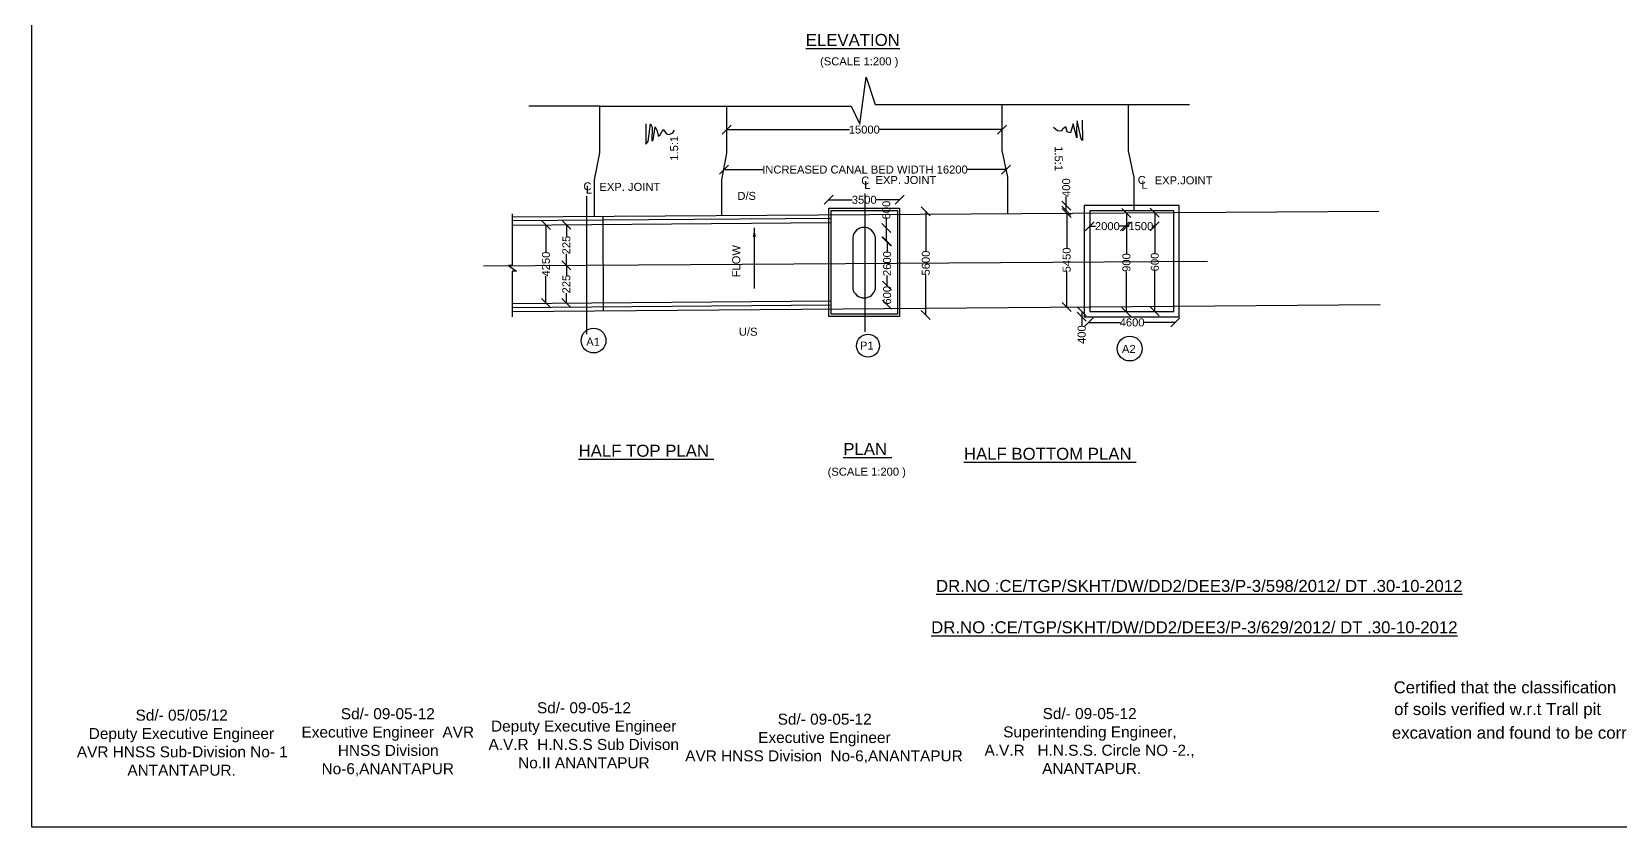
# Model space of a CAD drawing. Header units: millimetres. Extents: x 5124 to 2415838, y 2311 to 44151160.
# Drawn here: x 2295099 to 2374518, y 44066247 to 44106015 of the extents above; entities that cross this region are included whole.
import ezdxf

# ---------------------------------------------------------------- set-up
doc = ezdxf.new("R2010")
doc.units = ezdxf.units.MM
doc.header["$LTSCALE"] = 15
doc.header["$MEASUREMENT"] = 0
for name, color, linetype in [('DIMENSION', 7, 'Continuous'), ('DRAWING', 2, 'Continuous'), ('TEXT', 7, 'Continuous')]:
    doc.layers.add(name, color=color, linetype=linetype)
doc.styles.get("Standard").update_dxf_attribs({"font": 'arial.ttf', "height": 400})
doc.dimstyles.get("Standard").update_dxf_attribs({"dimtxt": 400, "dimasz": 450, "dimexe": 0.18, "dimexo": 0.0625, "dimgap": 0.09, "dimtad": 0, "dimdec": 0, "dimzin": 0, "dimdsep": 46, "dimtxsty": 'Standard', "dimblk": 'OBLIQUE', "dimcen": 0.09, "dimse1": 1, "dimse2": 1, "dimadec": 0, "dimazin": 0, "dimtfac": 1, "dimtdec": 0, "dimtofl": 0, "dimtmove": 0, "dimatfit": 3, "dimfxl": 1, "dimtolj": 1, "dimtzin": 0, "dimarcsym": 0})

# ---------------------------------------------------------------- blocks, each defined once
blk = doc.blocks.new('_Oblique')
at = {"color": 0, "linetype": 'ByBlock', "lineweight": -2}
blk.add_line((-0.5, -0.5), (0.5, 0.5), dxfattribs=at)
blk = doc.blocks.new('*D19')
at = {"layer": 'Defpoints', "color": 0, "transparency": 16777216}
for p in [(2329838, 44101122), (2343608, 44101122), (2343608, 44101122)]:
    blk.add_point(p, dxfattribs=at)
at = {"layer": 'DIMENSION', "color": 0, "lineweight": -2, "transparency": 16777216}
for p, q in [((2329838, 44101122), (2335990, 44101122)), ((2343608, 44101122), (2337456, 44101122))]:
    blk.add_line(p, q, dxfattribs=at)
at = {"layer": 'DIMENSION', "color": 0, "lineweight": -2, "transparency": 16777216, "xscale": 450, "yscale": 450, "zscale": 450, "rotation": 180}
blk.add_blockref('_Oblique', (2329838, 44101122), dxfattribs=at)
at = {"layer": 'DIMENSION', "color": 0, "lineweight": -2, "transparency": 16777216, "xscale": 450, "yscale": 450, "zscale": 450}
blk.add_blockref('_Oblique', (2343608, 44101122), dxfattribs=at)
at = {"layer": 'DIMENSION', "color": 0, "transparency": 16777216, "insert": (2336723, 44101122), "char_height": 400, "attachment_point": 5}
blk.add_mtext('\\A1;15000', dxfattribs=at)
blk = doc.blocks.new('*D20')
at = {"layer": 'Defpoints', "color": 0, "transparency": 16777216}
for p in [(2329709, 44099277), (2343805, 44099184), (2343805, 44099124)]:
    blk.add_point(p, dxfattribs=at)
at = {"layer": 'DIMENSION', "color": 0, "lineweight": -2, "transparency": 16777216}
for p, q in [((2329709, 44099124), (2331657, 44099124)), ((2343805, 44099124), (2341857, 44099124))]:
    blk.add_line(p, q, dxfattribs=at)
at = {"layer": 'DIMENSION', "color": 0, "lineweight": -2, "transparency": 16777216, "xscale": 450, "yscale": 450, "zscale": 450, "rotation": 180}
blk.add_blockref('_Oblique', (2329709, 44099124), dxfattribs=at)
at = {"layer": 'DIMENSION', "color": 0, "lineweight": -2, "transparency": 16777216, "xscale": 450, "yscale": 450, "zscale": 450}
blk.add_blockref('_Oblique', (2343805, 44099124), dxfattribs=at)
at = {"layer": 'DIMENSION', "color": 0, "transparency": 16777216, "insert": (2336757, 44099124), "char_height": 400, "attachment_point": 5}
blk.add_mtext('\\A1;INCREASED CANAL BED WIDTH 16200', dxfattribs=at)
blk = doc.blocks.new('*D21')
at = {"layer": 'Defpoints', "color": 0, "transparency": 16777216}
for p in [(2338491, 44097614), (2334950, 44097191), (2338491, 44097191)]:
    blk.add_point(p, dxfattribs=at)
at = {"layer": 'DIMENSION', "color": 0, "lineweight": -2, "transparency": 16777216}
for p, q in [((2334950, 44097614), (2336124, 44097614)), ((2338491, 44097614), (2337317, 44097614))]:
    blk.add_line(p, q, dxfattribs=at)
at = {"layer": 'DIMENSION', "color": 0, "lineweight": -2, "transparency": 16777216, "xscale": 450, "yscale": 450, "zscale": 450, "rotation": 180}
blk.add_blockref('_Oblique', (2334950, 44097614), dxfattribs=at)
at = {"layer": 'DIMENSION', "color": 0, "lineweight": -2, "transparency": 16777216, "xscale": 450, "yscale": 450, "zscale": 450}
blk.add_blockref('_Oblique', (2338491, 44097614), dxfattribs=at)
at = {"layer": 'DIMENSION', "color": 0, "transparency": 16777216, "insert": (2336720, 44097614), "char_height": 400, "attachment_point": 5}
blk.add_mtext('\\A1;3500', dxfattribs=at)
blk = doc.blocks.new('*D22')
at = {"layer": 'Defpoints', "color": 0, "transparency": 16777216}
for p in [(2321072, 44096358), (2320808, 44092447), (2321104, 44092447)]:
    blk.add_point(p, dxfattribs=at)
at = {"layer": 'DIMENSION', "color": 0, "lineweight": -2, "transparency": 16777216}
for p, q in [((2320808, 44096358), (2320808, 44095007)), ((2320808, 44092447), (2320808, 44093798))]:
    blk.add_line(p, q, dxfattribs=at)
at = {"layer": 'DIMENSION', "color": 0, "lineweight": -2, "transparency": 16777216, "xscale": 450, "yscale": 450, "zscale": 450}
for p, rotation in [((2320808, 44096358), 90), ((2320808, 44092447), 270)]:
    blk.add_blockref('_Oblique', p, dxfattribs=dict(at, rotation=rotation))
at = {"layer": 'DIMENSION', "color": 0, "transparency": 16777216, "insert": (2320808, 44094402), "char_height": 400, "attachment_point": 5, "rotation": 90}
blk.add_mtext('\\A1;4250', dxfattribs=at)
blk = doc.blocks.new('*D23')
at = {"layer": 'Defpoints', "color": 0, "transparency": 16777216}
for p in [(2321827, 44094342), (2322218, 44094342), (2322229, 44092456)]:
    blk.add_point(p, dxfattribs=at)
at = {"layer": 'DIMENSION', "color": 0, "lineweight": -2, "transparency": 16777216}
for p, q in [((2321827, 44094342), (2321827, 44093846)), ((2321827, 44092456), (2321827, 44092952))]:
    blk.add_line(p, q, dxfattribs=at)
at = {"layer": 'DIMENSION', "color": 0, "lineweight": -2, "transparency": 16777216, "xscale": 450, "yscale": 450, "zscale": 450}
for p, rotation in [((2321827, 44094342), 90), ((2321827, 44092456), 270)]:
    blk.add_blockref('_Oblique', p, dxfattribs=dict(at, rotation=rotation))
at = {"layer": 'DIMENSION', "color": 0, "transparency": 16777216, "insert": (2321827, 44093399), "char_height": 400, "attachment_point": 5, "rotation": 90}
blk.add_mtext('\\A1;225', dxfattribs=at)
blk = doc.blocks.new('*D24')
at = {"layer": 'Defpoints', "color": 0, "transparency": 16777216}
for p in [(2321809, 44096364), (2321827, 44096364), (2321827, 44094342)]:
    blk.add_point(p, dxfattribs=at)
at = {"layer": 'DIMENSION', "color": 0, "lineweight": -2, "transparency": 16777216}
for p, q in [((2321827, 44096364), (2321827, 44095800)), ((2321827, 44094342), (2321827, 44094906))]:
    blk.add_line(p, q, dxfattribs=at)
at = {"layer": 'DIMENSION', "color": 0, "lineweight": -2, "transparency": 16777216, "xscale": 450, "yscale": 450, "zscale": 450}
for p, rotation in [((2321827, 44096364), 90), ((2321827, 44094342), 270)]:
    blk.add_blockref('_Oblique', p, dxfattribs=dict(at, rotation=rotation))
at = {"layer": 'DIMENSION', "color": 0, "transparency": 16777216, "insert": (2321827, 44095353), "char_height": 400, "attachment_point": 5, "rotation": 90}
blk.add_mtext('\\A1;225', dxfattribs=at)
blk = doc.blocks.new('*D25')
at = {"layer": 'Defpoints', "color": 0, "transparency": 16777216}
for p in [(2338989, 44097045), (2338989, 44091860), (2339799, 44091860)]:
    blk.add_point(p, dxfattribs=at)
at = {"layer": 'DIMENSION', "color": 0, "lineweight": -2, "transparency": 16777216}
for p, q in [((2339799, 44097045), (2339799, 44095049)), ((2339799, 44091860), (2339799, 44093856))]:
    blk.add_line(p, q, dxfattribs=at)
at = {"layer": 'DIMENSION', "color": 0, "lineweight": -2, "transparency": 16777216, "xscale": 450, "yscale": 450, "zscale": 450}
for p, rotation in [((2339799, 44097045), 90), ((2339799, 44091860), 270)]:
    blk.add_blockref('_Oblique', p, dxfattribs=dict(at, rotation=rotation))
at = {"layer": 'DIMENSION', "color": 0, "transparency": 16777216, "insert": (2339799, 44094452), "char_height": 400, "attachment_point": 5, "rotation": 90}
blk.add_mtext('\\A1;5600', dxfattribs=at)
blk = doc.blocks.new('*D26')
at = {"layer": 'Defpoints', "color": 0, "transparency": 16777216}
for p in [(2337863, 44095540), (2337977, 44095540), (2337977, 44093314)]:
    blk.add_point(p, dxfattribs=at)
at = {"layer": 'DIMENSION', "color": 0, "lineweight": -2, "transparency": 16777216}
for p, q in [((2337863, 44095540), (2337863, 44095027)), ((2337863, 44093314), (2337863, 44093827))]:
    blk.add_line(p, q, dxfattribs=at)
at = {"layer": 'DIMENSION', "color": 0, "lineweight": -2, "transparency": 16777216, "xscale": 450, "yscale": 450, "zscale": 450}
for p, rotation in [((2337863, 44095540), 90), ((2337863, 44093314), 270)]:
    blk.add_blockref('_Oblique', p, dxfattribs=dict(at, rotation=rotation))
at = {"layer": 'DIMENSION', "color": 0, "transparency": 16777216, "insert": (2337863, 44094427), "char_height": 400, "attachment_point": 5, "rotation": 90}
blk.add_mtext('\\A1;2600', dxfattribs=at)
blk = doc.blocks.new('*D27')
at = {"layer": 'Defpoints', "color": 0, "transparency": 16777216}
for p in [(2337826, 44096210), (2337863, 44096210), (2337863, 44095540)]:
    blk.add_point(p, dxfattribs=at)
at = {"layer": 'DIMENSION', "color": 0, "lineweight": -2, "transparency": 16777216}
for p, q in [((2337826, 44096210), (2337826, 44096660)), ((2337826, 44095540), (2337826, 44096210))]:
    blk.add_line(p, q, dxfattribs=at)
at = {"layer": 'DIMENSION', "color": 0, "lineweight": -2, "transparency": 16777216, "xscale": 450, "yscale": 450, "zscale": 450}
for p, rotation in [((2337826, 44096210), 90), ((2337826, 44095540), 270)]:
    blk.add_blockref('_Oblique', p, dxfattribs=dict(at, rotation=rotation))
at = {"layer": 'DIMENSION', "color": 0, "transparency": 16777216, "insert": (2337826, 44097103), "char_height": 400, "attachment_point": 5, "rotation": 90}
blk.add_mtext('\\A1;600', dxfattribs=at)
blk = doc.blocks.new('*D28')
at = {"layer": 'Defpoints', "color": 0, "transparency": 16777216}
for p in [(2337863, 44093314), (2337863, 44092368), (2337866, 44092368)]:
    blk.add_point(p, dxfattribs=at)
at = {"layer": 'DIMENSION', "color": 0, "lineweight": -2, "transparency": 16777216}
for p, q in [((2337866, 44093314), (2337866, 44093283)), ((2337866, 44092368), (2337866, 44092399))]:
    blk.add_line(p, q, dxfattribs=at)
at = {"layer": 'DIMENSION', "color": 0, "lineweight": -2, "transparency": 16777216, "xscale": 450, "yscale": 450, "zscale": 450}
for p, rotation in [((2337866, 44093314), 90), ((2337866, 44092368), 270)]:
    blk.add_blockref('_Oblique', p, dxfattribs=dict(at, rotation=rotation))
at = {"layer": 'DIMENSION', "color": 0, "transparency": 16777216, "insert": (2337866, 44092841), "char_height": 400, "attachment_point": 5, "rotation": 90}
blk.add_mtext('\\A1;600', dxfattribs=at)
blk = doc.blocks.new('*D29')
at = {"layer": 'Defpoints', "color": 0, "transparency": 16777216}
for p in [(2347404, 44096953), (2346842, 44092263), (2347443, 44092263)]:
    blk.add_point(p, dxfattribs=at)
at = {"layer": 'DIMENSION', "color": 0, "lineweight": -2, "transparency": 16777216}
for p, q in [((2346842, 44096953), (2346842, 44095205)), ((2346842, 44092263), (2346842, 44094011))]:
    blk.add_line(p, q, dxfattribs=at)
at = {"layer": 'DIMENSION', "color": 0, "lineweight": -2, "transparency": 16777216, "xscale": 450, "yscale": 450, "zscale": 450}
for p, rotation in [((2346842, 44096953), 90), ((2346842, 44092263), 270)]:
    blk.add_blockref('_Oblique', p, dxfattribs=dict(at, rotation=rotation))
at = {"layer": 'DIMENSION', "color": 0, "transparency": 16777216, "insert": (2346842, 44094608), "char_height": 400, "attachment_point": 5, "rotation": 90}
blk.add_mtext('\\A1;5450', dxfattribs=at)
blk = doc.blocks.new('*D30')
at = {"layer": 'Defpoints', "color": 0, "transparency": 16777216}
for p in [(2347992, 44096278), (2349760, 44096294), (2349760, 44096278)]:
    blk.add_point(p, dxfattribs=at)
at = {"layer": 'DIMENSION', "color": 0, "lineweight": -2, "transparency": 16777216}
for p, q in [((2347992, 44096294), (2348276, 44096294)), ((2349760, 44096294), (2349476, 44096294))]:
    blk.add_line(p, q, dxfattribs=at)
at = {"layer": 'DIMENSION', "color": 0, "lineweight": -2, "transparency": 16777216, "xscale": 450, "yscale": 450, "zscale": 450, "rotation": 180}
blk.add_blockref('_Oblique', (2347992, 44096294), dxfattribs=at)
at = {"layer": 'DIMENSION', "color": 0, "lineweight": -2, "transparency": 16777216, "xscale": 450, "yscale": 450, "zscale": 450}
blk.add_blockref('_Oblique', (2349760, 44096294), dxfattribs=at)
at = {"layer": 'DIMENSION', "color": 0, "transparency": 16777216, "insert": (2348876, 44096294), "char_height": 400, "attachment_point": 5}
blk.add_mtext('\\A1;2000', dxfattribs=at)
blk = doc.blocks.new('*D31')
at = {"layer": 'Defpoints', "color": 0, "transparency": 16777216}
for p in [(2349854, 44096294), (2349854, 44096278), (2351246, 44096270)]:
    blk.add_point(p, dxfattribs=at)
at = {"layer": 'DIMENSION', "color": 0, "lineweight": -2, "transparency": 16777216}
for p, q in [((2349854, 44096294), (2349972, 44096294)), ((2351246, 44096294), (2351128, 44096294))]:
    blk.add_line(p, q, dxfattribs=at)
at = {"layer": 'DIMENSION', "color": 0, "lineweight": -2, "transparency": 16777216, "xscale": 450, "yscale": 450, "zscale": 450, "rotation": 180}
blk.add_blockref('_Oblique', (2349854, 44096294), dxfattribs=at)
at = {"layer": 'DIMENSION', "color": 0, "lineweight": -2, "transparency": 16777216, "xscale": 450, "yscale": 450, "zscale": 450}
blk.add_blockref('_Oblique', (2351246, 44096294), dxfattribs=at)
at = {"layer": 'DIMENSION', "color": 0, "transparency": 16777216, "insert": (2350550, 44096294), "char_height": 400, "attachment_point": 5}
blk.add_mtext('\\A1;1500', dxfattribs=at)
blk = doc.blocks.new('*D32')
at = {"layer": 'Defpoints', "color": 0, "transparency": 16777216}
for p in [(2351242, 44096978), (2351249, 44096978), (2351274, 44092031)]:
    blk.add_point(p, dxfattribs=at)
at = {"layer": 'DIMENSION', "color": 0, "lineweight": -2, "transparency": 16777216}
for p, q in [((2351249, 44096978), (2351249, 44094947)), ((2351249, 44092031), (2351249, 44094062))]:
    blk.add_line(p, q, dxfattribs=at)
at = {"layer": 'DIMENSION', "color": 0, "lineweight": -2, "transparency": 16777216, "xscale": 450, "yscale": 450, "zscale": 450}
for p, rotation in [((2351249, 44096978), 90), ((2351249, 44092031), 270)]:
    blk.add_blockref('_Oblique', p, dxfattribs=dict(at, rotation=rotation))
at = {"layer": 'DIMENSION', "color": 0, "transparency": 16777216, "insert": (2351249, 44094504), "char_height": 400, "attachment_point": 5, "rotation": 90}
blk.add_mtext('\\A1;600', dxfattribs=at)
blk = doc.blocks.new('*D33')
at = {"layer": 'Defpoints', "color": 0, "transparency": 16777216}
for p in [(2347942, 44091531), (2352282, 44091531), (2352282, 44091483)]:
    blk.add_point(p, dxfattribs=at)
at = {"layer": 'DIMENSION', "color": 0, "lineweight": -2, "transparency": 16777216}
for p, q in [((2347942, 44091483), (2349508, 44091483)), ((2352282, 44091483), (2350717, 44091483))]:
    blk.add_line(p, q, dxfattribs=at)
at = {"layer": 'DIMENSION', "color": 0, "lineweight": -2, "transparency": 16777216, "xscale": 450, "yscale": 450, "zscale": 450, "rotation": 180}
blk.add_blockref('_Oblique', (2347942, 44091483), dxfattribs=at)
at = {"layer": 'DIMENSION', "color": 0, "lineweight": -2, "transparency": 16777216, "xscale": 450, "yscale": 450, "zscale": 450}
blk.add_blockref('_Oblique', (2352282, 44091483), dxfattribs=at)
at = {"layer": 'DIMENSION', "color": 0, "transparency": 16777216, "insert": (2350112, 44091483), "char_height": 400, "attachment_point": 5}
blk.add_mtext('\\A1;4600', dxfattribs=at)
blk = doc.blocks.new('*D34')
at = {"layer": 'Defpoints', "color": 0, "transparency": 16777216}
for p in [(2347992, 44092031), (2347594, 44091772), (2347992, 44091772)]:
    blk.add_point(p, dxfattribs=at)
at = {"layer": 'DIMENSION', "color": 0, "lineweight": -2, "transparency": 16777216}
for p, q in [((2347594, 44092031), (2347594, 44091772)), ((2347594, 44091772), (2347594, 44091322))]:
    blk.add_line(p, q, dxfattribs=at)
at = {"layer": 'DIMENSION', "color": 0, "lineweight": -2, "transparency": 16777216, "xscale": 450, "yscale": 450, "zscale": 450}
for p, rotation in [((2347594, 44092031), 90), ((2347594, 44091772), 270)]:
    blk.add_blockref('_Oblique', p, dxfattribs=dict(at, rotation=rotation))
at = {"layer": 'DIMENSION', "color": 0, "transparency": 16777216, "insert": (2347594, 44090873), "char_height": 400, "attachment_point": 5, "rotation": 90}
blk.add_mtext('\\A1;400', dxfattribs=at)
blk = doc.blocks.new('*D35')
at = {"layer": 'Defpoints', "color": 0, "transparency": 16777216}
for p in [(2346820, 44097323), (2347992, 44097323), (2347992, 44097069)]:
    blk.add_point(p, dxfattribs=at)
at = {"layer": 'DIMENSION', "color": 0, "lineweight": -2, "transparency": 16777216}
for p, q in [((2346820, 44097323), (2346820, 44097773)), ((2346820, 44097069), (2346820, 44097323))]:
    blk.add_line(p, q, dxfattribs=at)
at = {"layer": 'DIMENSION', "color": 0, "lineweight": -2, "transparency": 16777216, "xscale": 450, "yscale": 450, "zscale": 450}
for p, rotation in [((2346820, 44097323), 90), ((2346820, 44097069), 270)]:
    blk.add_blockref('_Oblique', p, dxfattribs=dict(at, rotation=rotation))
at = {"layer": 'DIMENSION', "color": 0, "transparency": 16777216, "insert": (2346820, 44098222), "char_height": 400, "attachment_point": 5, "rotation": 90}
blk.add_mtext('\\A1;400', dxfattribs=at)
blk = doc.blocks.new('*D36')
at = {"layer": 'Defpoints', "color": 0, "transparency": 16777216}
for p in [(2349824, 44096952), (2349831, 44096952), (2349856, 44092005)]:
    blk.add_point(p, dxfattribs=at)
at = {"layer": 'DIMENSION', "color": 0, "lineweight": -2, "transparency": 16777216}
for p, q in [((2349831, 44096952), (2349831, 44094920)), ((2349831, 44092005), (2349831, 44094037))]:
    blk.add_line(p, q, dxfattribs=at)
at = {"layer": 'DIMENSION', "color": 0, "lineweight": -2, "transparency": 16777216, "xscale": 450, "yscale": 450, "zscale": 450}
for p, rotation in [((2349831, 44096952), 90), ((2349831, 44092005), 270)]:
    blk.add_blockref('_Oblique', p, dxfattribs=dict(at, rotation=rotation))
at = {"layer": 'DIMENSION', "color": 0, "transparency": 16777216, "insert": (2349831, 44094478), "char_height": 400, "attachment_point": 5, "rotation": 90}
blk.add_mtext('\\A1;900', dxfattribs=at)

msp = doc.modelspace()

# ---------------------------------------------------------------- linework, layer by layer
at = {"layer": 'DIMENSION', "color": 0}
msp.add_lwpolyline([(2415838, 44066247), (2295098.8, 44066247), (2295098.8, 44151160.4), (2415838, 44151160.4)], close=True, dxfattribs=at)
for points in [[(2347619.5, 44101593.4), (2347636.3, 44100583.7), (2347561.4, 44100684.9), (2347373.5, 44101568.6), (2347337.8, 44101144.7), (2347354, 44100714.2), (2347159.8, 44101416.5), (2347078.8, 44101125.2), (2347034.1, 44100964.3), (2346860.4, 44101012.6), (2346806.8, 44101261.2), (2346648.1, 44101167.3), (2346586.6, 44101037.9), (2346382.7, 44101057.3), (2346175.4, 44101232)], [(2325792.6, 44101408.9), (2325792.6, 44100400.5), (2325914.7, 44100525.7), (2326036.8, 44101405.7), (2326117.1, 44101238.7), (2326104.3, 44100561.1), (2326168.6, 44100618.9), (2326268.1, 44101264.4), (2326345.3, 44101091), (2326425.6, 44100798.7), (2326509.1, 44100859.7), (2326669.8, 44101123.1), (2326836.9, 44100917.5), (2326959, 44100882.2), (2327151.8, 44100965.7), (2327232.1, 44101100.6)]]:
    msp.add_lwpolyline(points, dxfattribs=at)
for centre, radius in [((2323186.6, 44090577.4), 620.5), ((2336908.5, 44090320.7), 574.5), ((2349993.9, 44090178.3), 622)]:
    msp.add_circle(centre, radius, dxfattribs=at)
at = {"layer": 'DRAWING', "color": 0}
for points in [[(2323501.3, 44102304), (2336061.7, 44102304), (2336498.8, 44101395.7), (2336815.5, 44103740.6), (2337264.2, 44102381.7), (2352979.4, 44102381.7)], [(2323227.4, 44096795), (2323227.4, 44098618.7), (2323501.3, 44099964), (2323501.3, 44102304), (2319944.8, 44102304)], [(2329838.1, 44102304), (2329838.1, 44099939.6), (2329578.9, 44098615.1), (2329590.5, 44096836.6)], [(2343901.4, 44096930), (2343901.4, 44098743), (2343608.3, 44100077.7), (2343608.3, 44102381.7)], [(2349910.2, 44102381.7), (2349910.2, 44100069.3), (2350192.2, 44098722.2), (2350192.2, 44097068.9)], [(2322833.8, 44097790.4), (2322833.8, 44090904.6)], [(2336743.9, 44097934.4), (2336743.9, 44091006)], [(2319110.6, 44096906.7), (2319110.6, 44094333.2), (2318929.3, 44094333.2), (2319332.6, 44094050), (2319110.6, 44094050), (2319110.6, 44091770.7)], [(2319110.6, 44096768.2), (2362455.6, 44097051.2)], [(2319110.6, 44096573.8), (2335065.2, 44096691.1)], [(2323657.4, 44096797.9), (2323663, 44092069.6)], [(2319110.6, 44096339.8), (2335065.2, 44096484.5)], [(2317691.2, 44094313.4), (2353884.5, 44094540.7)], [(2319110.6, 44092430.4), (2335065.2, 44092562.4)], [(2319110.6, 44092032.5), (2362510.5, 44092386.3)], [(2319110.6, 44092224.3), (2335065.2, 44092357.7)]]:
    msp.add_lwpolyline(points, dxfattribs=at)
for points in [[(2334949.7, 44097191.4), (2338491.2, 44097191.4), (2338491.2, 44091780.7), (2334949.7, 44091780.7)], [(2335065.2, 44097075.8), (2338375.7, 44097075.8), (2338375.7, 44091896.2), (2335065.2, 44091896.2)], [(2347714.4, 44091772), (2352470.2, 44091772), (2352470.2, 44097323), (2347714.4, 44097323)], [(2347992.3, 44092030.7), (2352197, 44092030.7), (2352197, 44097068.9), (2347992.3, 44097068.9)]]:
    msp.add_lwpolyline(points, close=True, dxfattribs=at)
msp.add_lwpolyline([(2336145.4, 44095732.8), (2336145.4, 44093170.7, 0.8205075), (2337276.1, 44093170.7), (2337276.1, 44095732.8, 0.8872276), (2336145.4, 44095732.8, 1)], format="xyb", dxfattribs=at)

# ---------------------------------------------------------------- texts
at = {"layer": 'DIMENSION', "char_height": 550, "attachment_point": 1}
for s, insert, width in [('\\pi3004.7;Sd/- 05/05/12 \\P\\pi664.24;{\\C0;Deputy Executive Engineer  \\P\\pi71.095;AVR HNSS Sub-Division No- 1 \\P\\pi2596.6;ANTANTAPUR.}', (2297283.6, 44072124), 10547.92), ('\\A1;\\pi2962.3;Sd/- 09-05-12\\P\\pi995.7;{\\C0;Executive Engineer  AVR \\P\\pi2812.1;HNSS Division  \\P\\pi1999.3;No-6,ANANTAPUR }', (2307589.9, 44072197.1), 10547.92), ('\\pi2962.3;Sd/- 09-05-12\\P\\pi664.24;{\\C0;Deputy Executive Engineer  \\P\\pi539.31;A.V.R  H.N.S.S Sub Divison \\P\\pi2020.7;No.II ANANTAPUR }', (2317396.7, 44072494.4), 10547.92), ('\\pi4733.7;Sd/- 09-05-12\\P\\pi2760.9;Superintending Engineer,\\P\\pi1828.2;A.V.R   H.N.S.S. Circle NO -2.,\\P\\pi4495.9; ANANTAPUR.', (2340906.9, 44072204.9), 14090.655), ('\\pi4733.7;Sd/- 09-05-12\\P\\pi3760.3;{\\C0;Executive Engineer  \\P\\pi112.18;AVR HNSS Division  No-6,ANANTAPUR }', (2327658.9, 44071924.8), 14090.655)]:
    msp.add_mtext(s, dxfattribs=dict(at, insert=insert, width=width))
at = {"layer": 'TEXT', "color": 0}
for s, height, p in [('%%UELEVATION%%U ', 600, (2333795.5, 44105306.1)), ('(SCALE 1:200 )', 400, (2334512.2, 44104338)), ('C', 400, (2322678.4, 44098086.5)), ('L', 400, (2322803.5, 44097919.7)), ('EXP. JOINT ', 400, (2323479.4, 44098061.5)), ('C', 400, (2336570.9, 44098377)), ('L', 400, (2336719, 44098161.8)), ('EXP. JOINT ', 400, (2337284, 44098403.8)), ('C', 400, (2350396.5, 44098404.7)), ('L', 400, (2350574.4, 44098167.7)), ('EXP.JOINT ', 400, (2351243.6, 44098387.8)), ('D/S ', 400, (2330378.2, 44097609.6)), ('U/S ', 400, (2330452.9, 44090820)), ('A1', 400, (2322822.1, 44090317.1)), ('P1', 400, (2336505.9, 44090126.8)), ('A2', 400, (2349606.7, 44089959)), ('%%UHALF TOP PLAN ', 600, (2322439.4, 44084770.3)), ('%%UPLAN ', 600, (2335671, 44084858.5)), ('%%UHALF BOTTOM PLAN ', 600, (2341703.9, 44084616.1)), ('(SCALE 1:200 )', 400, (2334889.6, 44083822.8)), ('%%UDR.NO :CE/TGP/SKHT/DW/DD2/DEE3/P-3/598/2012/ DT .30-10-2012', 600, (2340309.5, 44078010.4)), ('%%UDR.NO :CE/TGP/SKHT/DW/DD2/DEE3/P-3/629/2012/ DT .30-10-2012', 600, (2340067.9, 44075942.7)), ('Certified that the classification ', 600, (2363187.9, 44072940.2)), ('of soils verified w.r.t Trall pit ', 600, (2363215.8, 44071855.2)), ('excavation and found to be correct.', 600, (2363102.7, 44070673.9))]:
    msp.add_text(s, height=height, dxfattribs=at).set_placement(p)
for s, rotation, p in [('1.5:1', 90, (2327414.9, 44099569.9)), ('1.5:1', 270, (2346242.9, 44100293.5)), ('FLOW ', 90, (2330519.2, 44093738.3))]:
    msp.add_text(s, height=400, rotation=rotation, dxfattribs=at).set_placement(p)

# ---------------------------------------------------------------- dimensions: what is measured, and where the dimension line sits
at = {"layer": 'DIMENSION', "color": 0}
for base, p1, p2, text, picture, middle in [((2343804.6, 44099124.1), (2329708.5, 44099277.4), (2343804.6, 44099183.5), 'INCREASED CANAL BED WIDTH 16200', '*D20', (2336756.6, 44099124.1)), ((2343608.3, 44101121.8), (2329838.1, 44101121.8), (2343608.3, 44101121.8), '15000', '*D19', (2336723.2, 44101121.8)), ((2338491.2, 44097613.7), (2334949.7, 44097191.4), (2338491.2, 44097191.4), '3500', '*D21', (2336720.5, 44097613.7)), ((2349759.6, 44096294.2), (2347992.3, 44096278.2), (2349759.6, 44096278.2), '2000', '*D30', (2348875.9, 44096294.2)), ((2349854.2, 44096294.2), (2351246.2, 44096270.2), (2349854.2, 44096278.4), '1500', '*D31', (2350550.2, 44096294.2)), ((2352282.5, 44091482.6), (2347942.1, 44091530.6), (2352282.5, 44091530.6), '4600', '*D33', (2350112.3, 44091482.6))]:
    dim = msp.add_linear_dim(base=base, p1=p1, p2=p2, text=text, dimstyle='Standard', dxfattribs=at)
    dim.commit()
    dim.dimension.update_dxf_attribs({"geometry": picture, "text_midpoint": middle})
for base, p1, p2, text, picture, middle in [((2346819.5, 44097323), (2347992.3, 44097068.9), (2347992.3, 44097323), '400', '*D35', (2346819.5, 44098222.3)), ((2337825.7, 44096210.5), (2337863.2, 44095540.1), (2337863.2, 44096210.5), '600', '*D27', (2337825.7, 44097102.9)), ((2339799.3, 44091859.6), (2338989.4, 44097045.2), (2338989.4, 44091859.6), '5600', '*D25', (2339799.3, 44094452.4)), ((2346841.9, 44092263.4), (2347404.4, 44096952.9), (2347442.6, 44092263.4), '5450', '*D29', (2346841.9, 44094608.2)), ((2349830.5, 44096952), (2349856.1, 44092004.8), (2349823.8, 44096952), '900', '*D36', (2349830.5, 44094478.4)), ((2351248.9, 44096978), (2351274.4, 44092030.7), (2351242.1, 44096978), '600', '*D32', (2351248.9, 44094504.3)), ((2320807.8, 44092446.9), (2321071.7, 44096357.6), (2321104, 44092446.9), '4250', '*D22', (2320807.8, 44094402.2)), ((2321827.3, 44096364.3), (2321826.9, 44094341.8), (2321808.6, 44096364.3), '225', '*D24', (2321827.3, 44095353)), ((2337863.2, 44095540.1), (2337977.1, 44093314.1), (2337977.1, 44095540.1), '2600', '*D26', (2337863.2, 44094427.1)), ((2321826.9, 44094341.8), (2322229.3, 44092456.2), (2322217.5, 44094341.8), '225', '*D23', (2321826.9, 44093399)), ((2337866.5, 44092367.7), (2337863.2, 44093314.1), (2337863.2, 44092367.7), '600', '*D28', (2337866.5, 44092840.9)), ((2347594, 44091772), (2347992.3, 44092030.7), (2347992.3, 44091772), '400', '*D34', (2347594, 44090872.7))]:
    dim = msp.add_linear_dim(base=base, p1=p1, p2=p2, angle=90, text=text, dimstyle='Standard', dxfattribs=at)
    dim.commit()
    dim.dimension.update_dxf_attribs({"geometry": picture, "text_midpoint": middle})

# ---------------------------------------------------------------- leaders
msp.add_leader([(2331224.8, 44096205.2), (2331224.8, 44093173.6)], dimstyle='Standard', override={"dimgap": 0.09, "dimtad": 0}, dxfattribs=at)

doc.saveas('drawing.dxf')
